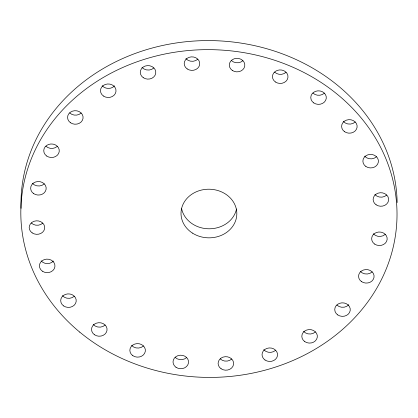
<?xml version="1.0" encoding="UTF-8"?>
<svg xmlns="http://www.w3.org/2000/svg" width="418" height="418" viewBox="0 0 418 418"><rect width="100%" height="100%" fill="white"/><g stroke="black" fill="none" stroke-linecap="round" stroke-linejoin="round"><path stroke-width="0.63" d="M21.057 208.326A188.105 163.877 1 0 1 204.857 40.614A188.105 163.877 1 0 1 397.152 202.552M236.52 209.031A27.912 24.317 1 0 1 209.057 228.792A27.912 24.317 1 0 1 181.631 208.765M315.412 331.923A7.764 6.766 1 0 1 303.531 331.307M275.629 350.284A7.764 6.766 1 0 1 263.748 349.673M231.697 359.031A7.764 6.766 1 0 1 220.244 358.874M186.611 357.557A7.764 6.766 1 0 1 175.158 357.4M143.442 345.968A7.764 6.766 1 0 1 131.56 345.352M105.132 325.052A7.764 6.766 1 0 1 93.251 324.441M74.289 296.237A7.764 6.766 1 0 1 62.407 295.625M53.462 261.041A7.764 6.766 1 0 1 41.142 260.874M42.777 223.165A7.764 6.766 1 0 1 31.324 223.008M44.251 183.889A7.764 6.766 1 0 1 32.369 183.272M57.339 146.331A7.764 6.766 1 0 1 45.886 146.175M81.16 113.053A7.764 6.766 1 0 1 69.707 112.897M114.522 85.873A7.764 6.766 1 0 1 102.201 85.706M153.866 67.956A7.764 6.766 1 0 1 141.984 67.345M197.798 59.215A7.764 6.766 1 0 1 185.916 58.598M242.889 60.688A7.764 6.766 1 0 1 231.431 60.532M286.058 72.277A7.764 6.766 1 0 1 274.605 72.121M324.368 93.188A7.764 6.766 1 0 1 312.915 93.031M355.206 122.004A7.764 6.766 1 0 1 343.324 121.392M376.477 156.755A7.764 6.766 1 0 1 364.595 156.144M386.723 195.075A7.764 6.766 1 0 1 374.841 194.464M385.25 234.357A7.764 6.766 1 0 1 373.368 233.74M372.156 271.914A7.764 6.766 1 0 1 360.274 271.298M348.779 304.748A7.764 6.766 1 0 1 336.882 305.035M79.739 332.106A188.105 163.877 1 0 0 391.917 252.211A188.105 163.877 1 0 0 155.109 56.268A188.105 163.877 1 0 0 79.739 332.106M192.499 233.119A27.912 24.317 1 0 0 236.677 216.205A27.912 24.317 1 0 0 197.589 191.256A27.912 24.317 1 0 0 192.499 233.119M143.243 77.664A7.764 6.766 1 0 0 155.726 73.349A7.764 6.766 1 0 0 145.145 66.07A7.764 6.766 1 0 0 143.243 77.664M187.175 68.923A7.764 6.766 1 0 0 199.663 64.607A7.764 6.766 1 0 0 189.077 57.329A7.764 6.766 1 0 0 187.175 68.923M232.267 70.396A7.764 6.766 1 0 0 244.749 66.081A7.764 6.766 1 0 0 234.164 58.802A7.764 6.766 1 0 0 232.267 70.396M275.436 81.985A7.764 6.766 1 0 0 287.918 77.67A7.764 6.766 1 0 0 277.333 70.391A7.764 6.766 1 0 0 275.436 81.985M313.746 102.901A7.764 6.766 1 0 0 326.228 98.585A7.764 6.766 1 0 0 315.647 91.302A7.764 6.766 1 0 0 313.746 102.901M103.46 96.03A7.764 6.766 1 0 0 115.943 91.714A7.764 6.766 1 0 0 105.362 84.436A7.764 6.766 1 0 0 103.46 96.03M46.717 156.039A7.764 6.766 1 0 0 59.204 151.724A7.764 6.766 1 0 0 48.619 144.445A7.764 6.766 1 0 0 46.717 156.039M70.537 122.761A7.764 6.766 1 0 0 83.02 118.446A7.764 6.766 1 0 0 72.439 111.167A7.764 6.766 1 0 0 70.537 122.761M33.628 193.597A7.764 6.766 1 0 0 46.111 189.281A7.764 6.766 1 0 0 35.525 182.002A7.764 6.766 1 0 0 33.628 193.597M32.155 232.873A7.764 6.766 1 0 0 44.637 228.557A7.764 6.766 1 0 0 34.057 221.279A7.764 6.766 1 0 0 32.155 232.873M42.401 271.193A7.764 6.766 1 0 0 54.883 266.877A7.764 6.766 1 0 0 44.303 259.599A7.764 6.766 1 0 0 42.401 271.193M63.667 305.945A7.764 6.766 1 0 0 76.149 301.634A7.764 6.766 1 0 0 65.569 294.35A7.764 6.766 1 0 0 63.667 305.945M94.51 334.761A7.764 6.766 1 0 0 106.992 330.445A7.764 6.766 1 0 0 96.406 323.166A7.764 6.766 1 0 0 94.51 334.761M132.819 355.676A7.764 6.766 1 0 0 145.302 351.36A7.764 6.766 1 0 0 134.721 344.082A7.764 6.766 1 0 0 132.819 355.676M175.988 367.265A7.764 6.766 1 0 0 188.471 362.949A7.764 6.766 1 0 0 177.89 355.671A7.764 6.766 1 0 0 175.988 367.265M221.075 368.739A7.764 6.766 1 0 0 233.557 364.423A7.764 6.766 1 0 0 222.977 357.144A7.764 6.766 1 0 0 221.075 368.739M265.007 359.997A7.764 6.766 1 0 0 277.489 355.681A7.764 6.766 1 0 0 266.909 348.398A7.764 6.766 1 0 0 265.007 359.997M304.79 341.631A7.764 6.766 1 0 0 317.272 337.316A7.764 6.766 1 0 0 306.692 330.037A7.764 6.766 1 0 0 304.79 341.631M337.713 314.9A7.764 6.766 1 0 0 350.195 310.584A7.764 6.766 1 0 0 339.615 303.306A7.764 6.766 1 0 0 337.713 314.9M361.533 281.622A7.764 6.766 1 0 0 374.016 277.306A7.764 6.766 1 0 0 363.435 270.028A7.764 6.766 1 0 0 361.533 281.622M374.627 244.065A7.764 6.766 1 0 0 387.11 239.749A7.764 6.766 1 0 0 376.529 232.471A7.764 6.766 1 0 0 374.627 244.065M376.101 204.783A7.764 6.766 1 0 0 388.583 200.473A7.764 6.766 1 0 0 377.997 193.189A7.764 6.766 1 0 0 376.101 204.783M365.854 166.463A7.764 6.766 1 0 0 378.337 162.153A7.764 6.766 1 0 0 367.751 154.869A7.764 6.766 1 0 0 365.854 166.463M344.584 131.712A7.764 6.766 1 0 0 357.066 127.401A7.764 6.766 1 0 0 346.485 120.118A7.764 6.766 1 0 0 344.584 131.712"/></g></svg>
